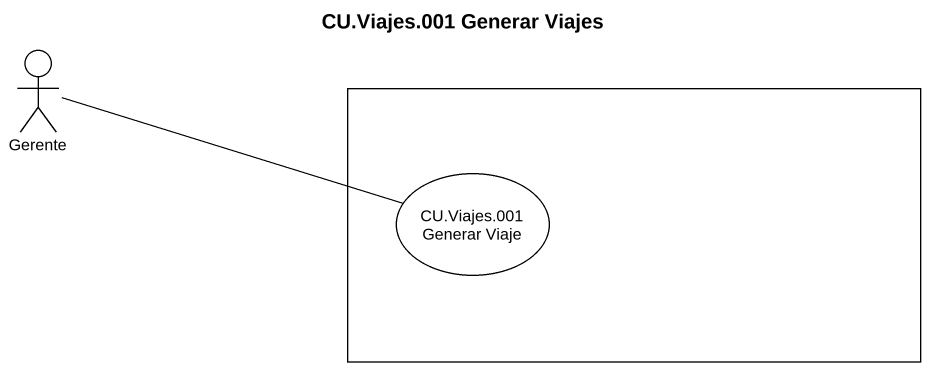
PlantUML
@startuml
title CU.Viajes.001 Generar Viajes
actor Gerente
rectangle " " as rectangle1 {
  usecase "CU.Viajes.001 Generar Viaje" as CU_Viajes_001_Generar_Viaje
}
Gerente -right- CU_Viajes_001_Generar_Viaje
@enduml
